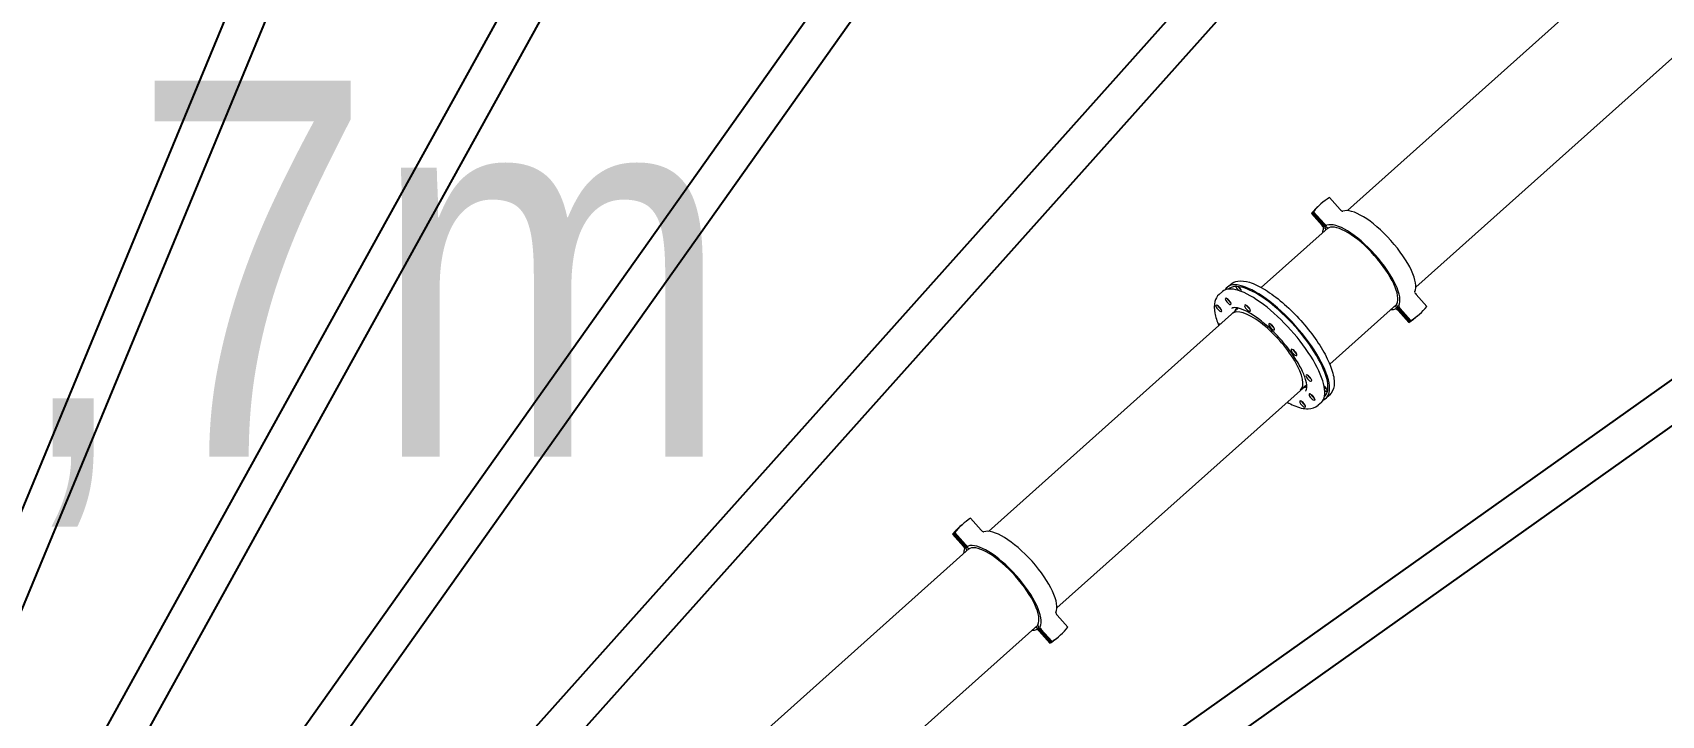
# Model space of a CAD drawing. Header units: millimetres. Extents: x 0 to 118900, y 0 to 84100.
# Drawn here: x 26547 to 30877, y 22183 to 23997 of the extents above; entities that cross this region are included whole.
import ezdxf

# ---------------------------------------------------------------- set-up
doc = ezdxf.new("R2010")
doc.units = ezdxf.units.MM
doc.header["$LTSCALE"] = 100
doc.layers.add('4003-AREA-04.1_F-Foundation', color=7, linetype='Continuous', lineweight=25, true_color=0xadadad)
doc.layers.add('P_BioGas (BG)', color=94, linetype='Continuous', lineweight=18, true_color=0x008100)
for name, color, linetype, lineweight in [('4003-AREA-04.1_T-Tank', 7, 'Continuous', 25), ('4003-AREA-04.1_T-Tank_Annotation', 7, 'Continuous', 25), ('Visible', 7, 'Continuous', 25)]:
    doc.layers.add(name, color=color, linetype=linetype, lineweight=lineweight)
doc.styles.add('Text Style173', font='')
doc.styles.get('Text Style173').set_extended_font_data('Bahnschrift SemiLight Condensed')

msp = doc.modelspace()

# ---------------------------------------------------------------- linework, layer by layer
at = {"layer": '4003-AREA-04.1_F-Foundation'}
msp.add_circle((24937.91, 18779.59), 12250, dxfattribs=at)
at = {"layer": '4003-AREA-04.1_T-Tank'}
msp.add_circle((24937.91, 18779.59), 11950, dxfattribs=at)
at = {"layer": 'P_BioGas (BG)'}
for p, q in [((31742.33, 25044.04), (30041.82, 23524.23)), ((31924.26, 24840.49), (30223.74, 23320.67)), ((30022.66, 23526.97), (29994.11, 23558.92)), ((29946.46, 23516.34), (29948.5, 23518.16)), ((29975.01, 23484.38), (29946.46, 23516.34)), ((29948.5, 23518.16), (29978.24, 23484.88)), ((29950.03, 23519.53), (29952.07, 23521.35)), ((29979.77, 23486.25), (29950.03, 23519.53)), ((29952.07, 23521.35), (29980.62, 23489.4)), ((29967.98, 23538.66), (29965.94, 23536.84)), ((29969.51, 23540.03), (29971.55, 23541.85)), ((29990.72, 23478.56), (29813.08, 23319.8)), ((29709.52, 23309.05), (29700.76, 23301.22)), ((29722.13, 23320.32), (29730.89, 23328.15)), ((30252.88, 23269.38), (30224.32, 23301.33)), ((29750.87, 23264.19), (29087.94, 22671.71)), ((29750.87, 23264.19), (29735.46, 23250.42)), ((30172.64, 23275.01), (29995, 23116.24)), ((30205.23, 23226.8), (30176.68, 23258.75)), ((30177.53, 23261.89), (30207.27, 23228.62)), ((30208.8, 23229.99), (30179.06, 23263.26)), ((30182.29, 23263.76), (30210.84, 23231.81)), ((30231.36, 23247.05), (30233.4, 23248.88)), ((30207.27, 23228.62), (30205.23, 23226.8)), ((30210.84, 23231.81), (30208.8, 23229.99)), ((30229.83, 23245.69), (30227.79, 23243.86)), ((29932.79, 23060.64), (29269.87, 22468.16)), ((29932.79, 23060.64), (29917.38, 23046.87)), ((29985.35, 23025.81), (29994.11, 23033.63)), ((29972.74, 23014.53), (29963.98, 23006.71)), ((29014.11, 22686.15), (29012.07, 22684.32)), ((29015.64, 22687.52), (29017.68, 22689.34)), ((29068.79, 22674.46), (29040.23, 22706.41)), ((28992.58, 22663.82), (28994.62, 22665.64)), ((29021.14, 22631.87), (28992.58, 22663.82)), ((28994.62, 22665.64), (29024.36, 22632.37)), ((28996.15, 22667.01), (28998.19, 22668.84)), ((29025.89, 22633.74), (28996.15, 22667.01)), ((28998.19, 22668.84), (29026.75, 22636.89)), ((29036.85, 22626.05), (27686.65, 21419.32)), ((29299.01, 22416.87), (29270.45, 22448.82)), ((29218.77, 22422.49), (27868.58, 21215.77)), ((29251.36, 22374.28), (29222.8, 22406.23)), ((29223.66, 22409.38), (29253.4, 22376.1)), ((29254.93, 22377.47), (29225.19, 22410.75)), ((29228.41, 22411.25), (29256.97, 22379.3)), ((29275.95, 22393.17), (29273.91, 22391.35)), ((29277.48, 22394.54), (29279.52, 22396.36)), ((29253.4, 22376.1), (29251.36, 22374.28)), ((29256.97, 22379.3), (29254.93, 22377.47))]:
    msp.add_line(p, q, dxfattribs=at)
for centre, major_axis, ratio, start_param, end_param in [((30102.47, 23395.37), (-130.92, 146.49), 0.9396926, 6.1298882, 6.4364824), ((30096.86, 23390.35), (-130.92, 146.49), 0.9396926, 0, 0.1532971), ((30098.9, 23392.17), (-130.92, 146.49), 0.9396926, 6.2776275, 6.4364824), ((30100.43, 23393.54), (-130.92, 146.49), 0.9396926, 0, 0.1532971), ((30024.7, 23528.79), (5.33, -5.96), 0.3420201, 4.712389, 6.1582705), ((30120.69, 23411.64), (96.29, -107.74), 0.3420201, 0.1249148, 3.0166779), ((29972.97, 23482.56), (5.33, -5.96), 0.3420201, 0.1249148, 1.5707963), ((30078.65, 23374.07), (-96.29, 107.74), 0.3420201, 0.1249148, 0.3343108), ((29974.67, 23481.69), (9.33, -10.44), 0.3420201, 0.3731081, 1.5707963), ((29983.34, 23489.44), (9.33, -10.44), 0.3420201, 4.712389, 6.1699869), ((29982.66, 23491.22), (5.33, -5.96), 0.3420201, 4.712389, 6.1582705), ((30078.65, 23374.07), (-96.29, 107.74), 0.3420201, 3.2665074, 6.1582705), ((30078.65, 23374.07), (90.96, -101.78), 0.3420201, 0.1131984, 3.0283942), ((29853.74, 23173.06), (-131.61, 147.26), 0.3420201, 3.0160617, 6.4087162), ((29841.13, 23161.79), (131.61, -147.26), 0.3420201, 0, 3.1415927), ((29853.74, 23173.06), (-127.61, 142.78), 0.3420201, 3.1356924, 6.2890856), ((29752.71, 23317.12), (-7.16, 8.02), 0.3420201, 0.5978222, 2.0005091), ((29756.91, 23320.88), (7.16, -8.02), 0.3420201, 4.2708264, 5.4094412), ((29752.71, 23317.12), (7.16, -8.02), 0.3420201, 0.0185256, 1.8780737), ((30226.36, 23303.15), (-5.33, 5.96), 0.3420201, 0.1249148, 1.5707963), ((29700.2, 23264.2), (-7.16, 8.02), 0.3420201, 0.4555654, 6.2936003), ((29704.4, 23267.96), (7.16, -8.02), 0.3420201, 4.0153368, 5.4094412), ((29841.13, 23161.79), (127.61, -142.78), 0.3420201, 3.6853665, 3.6886963), ((29725.03, 23282.89), (7.16, -8.02), 0.3420201, 3.0735593, 8.9115942), ((29729.23, 23286.65), (7.16, -8.02), 0.3420201, 4.0153368, 5.4094412), ((29826.42, 23148.64), (90.96, -101.78), 0.3420201, 0, 3.1415927), ((29841.13, 23161.79), (-92.96, 104.01), 0.3420201, 6.2820118, 6.4909491), ((29776.37, 23265.02), (7.16, -8.02), 0.3420201, 2.5499605, 8.3879954), ((29780.57, 23268.78), (7.16, -8.02), 0.3420201, 4.0148892, 5.4094412), ((30078.65, 23374.07), (96.29, -107.74), 0.3420201, 5.9488745, 6.1582705), ((30173.96, 23258.7), (-9.33, 10.44), 0.3420201, 4.712389, 5.9100772), ((30174.64, 23256.92), (-5.33, 5.96), 0.3420201, 4.712389, 6.1582705), ((30182.63, 23266.45), (-9.33, 10.44), 0.3420201, 0.1131984, 1.5707963), ((30184.33, 23265.58), (-5.33, 5.96), 0.3420201, 0.1249148, 1.5707963), ((30102.47, 23395.37), (130.92, -146.49), 0.9396926, 6.1298882, 6.4364824), ((29708.53, 23213.96), (-7.16, 8.02), 0.3420201, 5.7473311, 6.8171991), ((29840.46, 23215.39), (7.16, -8.02), 0.3420201, 2.0263618, 7.8643966), ((29844.67, 23219.14), (7.16, -8.02), 0.3420201, 4.0153368, 5.4094412), ((30096.86, 23390.35), (130.92, -146.49), 0.9396926, 6.1298882, 6.2831853), ((30098.9, 23392.17), (130.92, -146.49), 0.9396926, 6.1298882, 6.2887431), ((30100.43, 23393.54), (130.92, -146.49), 0.9396926, 6.1298882, 6.2831853), ((29900.14, 23147.28), (7.16, -8.02), 0.3420201, 1.502763, 7.3407979), ((29904.34, 23151.03), (7.16, -8.02), 0.3420201, 4.0153368, 5.4094412), ((29939.4, 23078.95), (7.16, -8.02), 0.3420201, 0.9791642, 6.8171991), ((29943.6, 23082.7), (7.16, -8.02), 0.3420201, 4.0153368, 5.4097125), ((29841.13, 23161.79), (92.96, -104.01), 0.3420201, 6.0754215, 6.2843588), ((29947.73, 23028.7), (7.16, -8.02), 0.3420201, 0.4555654, 6.2936003), ((29951.94, 23032.46), (7.16, -8.02), 0.3420201, 4.0153368, 5.4094412), ((29980.7, 23052.18), (7.16, -8.02), 0.3420201, 0.1678033, 2.0187549), ((29984.91, 23055.94), (7.16, -8.02), 0.3420201, 4.4723255, 5.4094412), ((29980.7, 23052.18), (7.16, -8.02), 0.3420201, 5.2220188, 6.0058382), ((29922.9, 23010.01), (-7.16, 8.02), 0.3420201, 3.0735593, 8.9115942), ((29927.11, 23013.77), (7.16, -8.02), 0.3420201, 4.0153368, 5.4094412), ((29145.03, 22539.66), (-130.92, 146.49), 0.9396926, 6.2776275, 6.4364824), ((29146.56, 22541.03), (-130.92, 146.49), 0.9396926, 0, 0.1532971), ((29148.6, 22542.85), (-130.92, 146.49), 0.9396926, 6.1298882, 6.4364824), ((29142.99, 22537.84), (-130.92, 146.49), 0.9396926, 0, 0.1532971), ((29124.78, 22521.56), (-96.29, 107.74), 0.3420201, 3.2665074, 6.1582705), ((29070.83, 22676.28), (5.33, -5.96), 0.3420201, 4.712389, 6.1582705), ((29166.81, 22559.13), (96.29, -107.74), 0.3420201, 0.1249148, 3.0166779), ((29019.1, 22630.05), (5.33, -5.96), 0.3420201, 0.1249148, 1.5707963), ((29124.78, 22521.56), (-96.29, 107.74), 0.3420201, 0.1249148, 0.3343108), ((29020.79, 22629.18), (9.33, -10.44), 0.3420201, 0.3731081, 1.5707963), ((29029.46, 22636.93), (9.33, -10.44), 0.3420201, 4.712389, 6.1699869), ((29028.79, 22638.71), (5.33, -5.96), 0.3420201, 4.712389, 6.1582705), ((29124.78, 22521.56), (90.96, -101.78), 0.3420201, 0.1131984, 3.0283942), ((29272.49, 22450.64), (-5.33, 5.96), 0.3420201, 0.1249148, 1.5707963), ((29124.78, 22521.56), (96.29, -107.74), 0.3420201, 5.9488745, 6.1582705), ((29220.09, 22406.19), (-9.33, 10.44), 0.3420201, 4.712389, 5.9100772), ((29220.76, 22404.41), (-5.33, 5.96), 0.3420201, 4.712389, 6.1582705), ((29228.76, 22413.94), (-9.33, 10.44), 0.3420201, 0.1131984, 1.5707963), ((29230.45, 22413.07), (-5.33, 5.96), 0.3420201, 0.1249148, 1.5707963), ((29142.99, 22537.84), (130.92, -146.49), 0.9396926, 6.1298882, 6.2831853), ((29145.03, 22539.66), (130.92, -146.49), 0.9396926, 6.1298882, 6.2887431), ((29146.56, 22541.03), (130.92, -146.49), 0.9396926, 6.1298882, 6.2831853), ((29148.6, 22542.85), (130.92, -146.49), 0.9396926, 6.1298882, 6.4364824)]:
    msp.add_ellipse(centre, major_axis=major_axis, ratio=ratio, start_param=start_param, end_param=end_param, dxfattribs=at)
for points, knots in [([(29730.89, 23328.15), (29736.34, 23333.02), (29743.31, 23335.92), (29760.17, 23338.39), (29770.43, 23336.99), (29794.67, 23329.63), (29809.07, 23322.66), (29838.78, 23304.2), (29853.99, 23292.9), (29884.03, 23267.18), (29898.85, 23252.85), (29926.86, 23222.48), (29940.06, 23206.45), (29963.66, 23174.18), (29974.03, 23157.93), (29991.01, 23126.56), (29997.55, 23111.46), (30006.02, 23083.25), (30007.87, 23070.23), (30005.07, 23048.91), (30001.12, 23039.9), (29994.11, 23033.63)], [1.7778238, 1.7778238, 1.7778238, 1.7778238, 2.0002404, 2.0002404, 2.2899614, 2.2899614, 2.6395168, 2.6395168, 2.9745138, 2.9745138, 3.3026428, 3.3026428, 3.6288964, 3.6288964, 3.956146, 3.956146, 4.2882594, 4.2882594, 4.6331499, 4.6331499, 4.9194165, 4.9194165, 4.9194165, 4.9194165]), ([(29700.76, 23301.22), (29695.32, 23296.36), (29691.65, 23289.75), (29687.31, 23273.27), (29687.55, 23262.92), (29691.53, 23241.39), (29695, 23230.34), (29699.87, 23218.61)], [3.17040182, 3.17040182, 3.17040182, 3.17040182, 3.39281837, 3.39281837, 3.6825394, 3.6825394, 3.94526525, 3.94526525, 3.94526525, 3.94526525]), ([(29718.06, 23291.05), (29718.11, 23291.08), (29718.16, 23291.11), (29718.55, 23291.28), (29718.98, 23291.31), (29719.68, 23291.2), (29719.9, 23291.15), (29720.13, 23291.08)], [-2.17747426, -2.17747426, -2.17747426, -2.17747426, -2.12868784, -2.12868784, -1.82469566, -1.82469566, -1.69810299, -1.69810299, -1.69810299, -1.69810299]), ([(29692.56, 23270.32), (29692.55, 23270.4), (29692.54, 23270.49), (29692.5, 23271.09), (29692.57, 23271.51), (29692.81, 23271.97), (29692.9, 23272.09), (29693, 23272.19)], [-2.17747426, -2.17747426, -2.17747426, -2.17747426, -2.12868784, -2.12868784, -1.82469566, -1.82469566, -1.69810299, -1.69810299, -1.69810299, -1.69810299]), ([(29930.66, 23043.99), (29932.18, 23045.35), (29933.63, 23047.73), (29934.45, 23057.78), (29933.79, 23064.44), (29929.51, 23080.69), (29925.81, 23090.38), (29915.34, 23111.87), (29908.43, 23123.76), (29892, 23148.29), (29882.42, 23160.94), (29861.63, 23185.49), (29850.41, 23197.39), (29827.57, 23219.09), (29815.96, 23228.9), (29793.74, 23245.31), (29783.12, 23251.96), (29764.39, 23261.42), (29756.18, 23264.34), (29743.71, 23266.73), (29739.37, 23266.36), (29735.61, 23265.08), (29734.78, 23264.57), (29734.08, 23263.94)], [0.0288092, 0.0288092, 0.0288092, 0.0288092, 0.3429684, 0.3429684, 0.6197912, 0.6197912, 0.9078801, 0.9078801, 1.2111442, 1.2111442, 1.5214415, 1.5214415, 1.8340496, 1.8340496, 2.1459264, 2.1459264, 2.4533885, 2.4533885, 2.749385, 2.749385, 3.0261194, 3.0261194, 3.1704018, 3.1704018, 3.1704018, 3.1704018]), ([(29771.95, 23273.04), (29772.15, 23272.97), (29772.35, 23272.88), (29773.1, 23272.52), (29773.69, 23272.18), (29774.55, 23271.6), (29774.81, 23271.41), (29775.08, 23271.21)], [-2.17736247, -2.17736247, -2.17736247, -2.17736247, -2.07623279, -2.07623279, -1.81189965, -1.81189965, -1.69812221, -1.69812221, -1.69812221, -1.69812221]), ([(29839.77, 23221.11), (29839.86, 23221.04), (29839.95, 23220.96), (29841.04, 23220.07), (29842.04, 23219.11), (29843.03, 23218.03), (29843.08, 23217.97), (29843.13, 23217.92)], [-3.20779585, -3.20779585, -3.20779585, -3.20779585, -3.1624121, -3.1624121, -2.67415227, -2.67415227, -2.6485085, -2.6485085, -2.6485085, -2.6485085]), ([(29903.36, 23149.18), (29903.46, 23149.05), (29903.57, 23148.93), (29904.31, 23148.03), (29904.91, 23147.24), (29905.65, 23146.12), (29905.85, 23145.8), (29906.04, 23145.48)], [-2.17747426, -2.17747426, -2.17747426, -2.17747426, -2.12868784, -2.12868784, -1.82469566, -1.82469566, -1.69810299, -1.69810299, -1.69810299, -1.69810299]), ([(29945.67, 23076.51), (29945.81, 23076.26), (29945.94, 23076.01), (29946.37, 23075.13), (29946.62, 23074.53), (29946.86, 23073.74), (29946.92, 23073.51), (29946.96, 23073.29)], [-2.17736247, -2.17736247, -2.17736247, -2.17736247, -2.07623279, -2.07623279, -1.81189965, -1.81189965, -1.69812221, -1.69812221, -1.69812221, -1.69812221]), ([(29988.22, 23044.69), (29988.22, 23044.66), (29988.21, 23044.64), (29988.13, 23044.48), (29988.05, 23044.35), (29987.91, 23044.2), (29987.86, 23044.16), (29987.8, 23044.11), (29987.78, 23044.09), (29987.75, 23044.07), (29987.74, 23044.06), (29987.72, 23044.05), (29987.71, 23044.04), (29987.7, 23044.04), (29987.69, 23044.03), (29987.68, 23044.02), (29987.67, 23044.02), (29987.64, 23044), (29987.62, 23043.99), (29987.44, 23043.9), (29987.26, 23043.84), (29986.99, 23043.81), (29986.92, 23043.8), (29986.84, 23043.8)], [-0.58655604, -0.58655604, -0.58655604, -0.58655604, -0.56860176, -0.56860176, -0.44141973, -0.44141973, -0.38852088, -0.38852088, -0.36684627, -0.36684627, -0.35574303, -0.35574303, -0.34855493, -0.34855493, -0.3417734, -0.3417734, -0.33268463, -0.33268463, -0.31326392, -0.31326392, -0.16085624, -0.16085624, -0.10822185, -0.10822185, -0.10822185, -0.10822185]), ([(29881.79, 23015.06), (29887.87, 23011.7), (29893.79, 23008.77), (29913.34, 23000.42), (29926.08, 22997.13), (29947.57, 22997.53), (29956.97, 23000.44), (29963.98, 23006.71)], [5.53713104, 5.53713104, 5.53713104, 5.53713104, 5.68083737, 5.68083737, 6.02572795, 6.02572795, 6.31199447, 6.31199447, 6.31199447, 6.31199447]), ([(29929.87, 23001.85), (29929.82, 23001.82), (29929.77, 23001.79), (29929.38, 23001.63), (29928.96, 23001.6), (29928.25, 23001.7), (29928.03, 23001.76), (29927.8, 23001.83)], [-2.17747426, -2.17747426, -2.17747426, -2.17747426, -2.12868784, -2.12868784, -1.82469566, -1.82469566, -1.69810299, -1.69810299, -1.69810299, -1.69810299]), ([(29955.37, 23022.58), (29955.38, 23022.5), (29955.39, 23022.41), (29955.43, 23021.82), (29955.36, 23021.39), (29955.12, 23020.93), (29955.03, 23020.81), (29954.93, 23020.71)], [-2.17747426, -2.17747426, -2.17747426, -2.17747426, -2.12868784, -2.12868784, -1.82469566, -1.82469566, -1.69810299, -1.69810299, -1.69810299, -1.69810299])]:
    msp.add_open_spline(points, degree=3, knots=knots, dxfattribs=at)
msp.add_open_spline([(29700.97, 23219.6), (29700.97, 23219.6), (29700.97, 23219.6), (29700.97, 23219.61)], degree=3, dxfattribs=at)
at = {"layer": 'Visible'}
for p, q in [((25973.44, 21410.59), (29464.26, 29839.3)), ((29556.65, 29801.04), (26065.83, 21372.32)), ((26267.43, 21288.81), (30674.1, 29262.97)), ((30761.62, 29214.6), (26360.4, 21250.3)), ((26568.37, 21164.16), (31811.8, 28554.8)), ((31893.35, 28496.94), (26663.14, 21124.9)), ((26884.59, 21033.17), (32863.05, 27723.71)), ((32937.62, 27657.07), (26982.47, 20992.63)), ((28999.76, 21723.23), (34654.6, 25735.95)), ((34712.47, 25654.4), (27324.29, 20411.68))]:
    msp.add_line(p, q, dxfattribs=at)
msp.add_arc((24937.91, 18779.59), 12796, 45.675698, 314.324302, dxfattribs=at)

# ---------------------------------------------------------------- texts
at = {"layer": '4003-AREA-04.1_T-Tank_Annotation', "insert": (19298.11, 22684), "char_height": 1000, "attachment_point": 7, "style": 'Text Style173'}
msp.add_mtext('Ø23,9m x h21,7m', dxfattribs=at)

doc.saveas('drawing.dxf')
